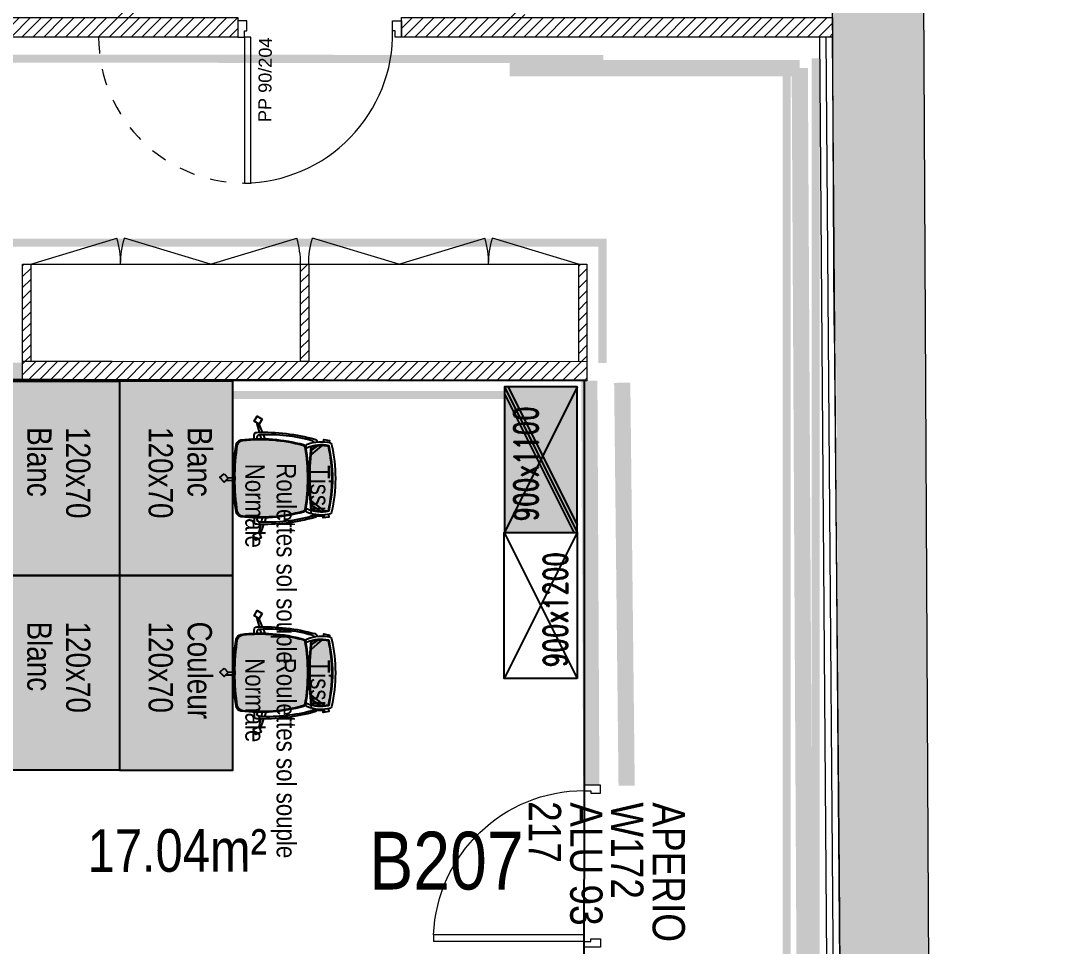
# Model space of a CAD drawing. Extents: x -29.7 to 23.3, y -8.6 to 57.6.
# Drawn here: x -14.15 to -7.77, y 49.02 to 54.73 of the extents above; entities that cross this region are included whole.
import ezdxf
from ezdxf.enums import TextEntityAlignment as Align

# ---------------------------------------------------------------- set-up
doc = ezdxf.new("R2010")
doc.units = 0
doc.header["$LTSCALE"] = 0.001
for name, pattern in [('AXES2', [28.575, 19.05, -3.175, 3.175, -3.175]), ('CACHE', [0.375, 0.25, -0.125]), ('CACHE2', [4.7625, 3.175, -1.5875]), ('CONTINU', [0]), ('HIDDEN', [9.525, 6.35, -3.175]), ('HIDDEN2', [0.1875, 0.125, -0.0625])]:
    doc.linetypes.add(name, pattern=pattern)
doc.layers.get('0').update_dxf_attribs({"lineweight": 5})
for name, color, linetype in [('01-STR_MACONNERIE_HACH', 252, 'Continuous'), ('A-Etiq_Mob', 7, 'Continuous'), ('A-Etiquettes', 7, 'Continuous'), ('A-legende', 7, 'Continuous'), ('A-mobilier', 252, 'Continuous'), ('A-MobilierAQ', 7, 'Continuous'), ('A-num pièce', 1, 'Continuous')]:
    doc.layers.add(name, color=color, linetype=linetype)
for name, color, linetype, lineweight in [('02-CL HACH PLATRE', 6, 'Continuous', 5), ('02-ISOLATION', 6, 'ISOLATION', 5), ('A-portes', 7, 'Continuous', 9)]:
    doc.layers.add(name, color=color, linetype=linetype, lineweight=lineweight)
for name, color, linetype, true_color in [('A-cote', 7, 'Continuous', 0x425746), ('A-MOQUETTE', 7, 'Continuous', 0xe5ecff), ('A-signalétique', 7, 'Continuous', 0x666666), ('A-vitré', 7, 'Continuous', 0x61becc), ('couleur siege', 1, 'Continuous', 0xff0000)]:
    doc.layers.add(name, color=color, linetype=linetype, true_color=true_color)
doc.layers.add('A-projet', color=7, linetype='Continuous', lineweight=5, true_color=0x5b6280)
doc.styles.add('ROMAND', font='romand__.ttf', dxfattribs={"width": 0.7})
doc.styles.get("Standard").update_dxf_attribs({"font": 'ARIALN.TTF'})
doc.linetypes.add('ISOLATION', pattern='A,0.00254,-2.54,[134,ltypeshp.shx,S=2.54,R=0,X=-2.54,Y=0],-5.08,[134,ltypeshp.shx,S=2.54,R=180,X=2.54,Y=0],-2.54', length=10.16254)

# ---------------------------------------------------------------- blocks, each defined once
blk = doc.blocks.new('chaise')
at = {"layer": 'A-mobilier', "ltscale": 0.1, "true_color": 0xc7c8ca}
h = blk.add_hatch(color=9, dxfattribs=at)
h.dxf.hatch_style = 1
h.paths.add_polyline_path([(0.2715, 0.4556, 0.30076), (0.2358, 0.4895, 0.043342), (0.0082, 0.5092, 0.043342), (-0.2194, 0.4895, 0.300759), (-0.2552, 0.4556, 0.09791), (-0.2229, 0.027, 0.292085), (-0.2069, 0.0126, 0.040929), (0.0082, -0.005, 0.040929), (0.2232, 0.0126, 0.292085), (0.2392, 0.027, 0.09791)])
h.paths.add_polyline_path([(0.159, -0.0239, 0.015765), (0.0082, -0.0177, 0.016739), (-0.152, -0.0246), (-0.1896, -0.0691), (-0.2181, -0.1033, 0.040824), (-0.2135, -0.1418, 0.054873), (0.0082, -0.1666, 0.054873), (0.2298, -0.1418, 0.02252), (0.2331, -0.1206), (0.2189, -0.1014)])
h.paths.add_polyline_path([(0.1912, -0.0264, 0.003373), (0.159, -0.0239), (0.2189, -0.1014), (0.2331, -0.1206, 0.02535), (0.2346, -0.0966)])
h.paths.add_polyline_path([(0.2255, -0.0296, 0.0036), (0.1912, -0.0264), (0.2346, -0.0966, 0.0714)])
h.paths.add_polyline_path([(-0.152, -0.0246, 0.003505), (-0.1854, -0.0274), (-0.196, -0.0428), (-0.2174, -0.0745, 0.030269), (-0.2181, -0.1033), (-0.1896, -0.0691)])
h.paths.add_polyline_path([(-0.1854, -0.0274, 0.002494), (-0.2092, -0.0296, 0.048116), (-0.2174, -0.0745), (-0.196, -0.0428)], flags=17)
at = {"layer": 'A-mobilier'}
for p, q in [((0.004, 0.5092), (0.0064, 0.5428)), ((0.0216, 0.5582), (0.0229, 0.5092)), ((-0.2624, 0.3653), (-0.2871, 0.3653)), ((0.2787, 0.3653), (0.3035, 0.3653)), ((-0.3737, 0.3493), (-0.3075, 0.3301)), ((-0.3078, 0.3082), (-0.3629, 0.3302)), ((-0.2919, 0.3255), (-0.2834, 0.3231)), ((-0.2629, 0.3453), (-0.2718, 0.3453)), ((0.3093, 0.2929), (0.2787, 0.2819)), ((0.2793, 0.3453), (0.2882, 0.3453)), ((0.2794, 0.3097), (0.3086, 0.3167)), ((0.324, 0.3205), (0.3784, 0.3337)), ((0.3978, 0.3247), (0.3241, 0.2982)), ((-0.2416, -0.0656), (-0.2409, -0.0656)), ((-0.1896, -0.0691), (-0.2193, -0.1048)), ((-0.2174, -0.0745), (-0.196, -0.0428)), ((0.258, -0.0656), (0.2572, -0.0656)), ((0.2331, -0.1206), (0.2189, -0.1014))]:
    blk.add_line(p, q, dxfattribs=at)
at = {"layer": 'A-mobilier', "linetype": 'HIDDEN'}
for p, q in [((-0.2627, 0.2897), (-0.2927, 0.3021)), ((-0.2834, 0.3231), (-0.2632, 0.3171)), ((-0.196, -0.0428), (-0.1854, -0.0274)), ((-0.152, -0.0246), (-0.1896, -0.0691)), ((0.2189, -0.1014), (0.159, -0.0239)), ((0.1912, -0.0264), (0.2346, -0.0966))]:
    blk.add_line(p, q, dxfattribs=at)
at = {"layer": 'A-mobilier'}
for points in [[(-0.0236, 0.5701), (0.0064, 0.5428), (0.034, 0.572), (0.003, 0.5998)], [(-0.3982, 0.3102), (-0.3631, 0.331), (-0.3829, 0.3656), (-0.418, 0.3448)], [(0.3951, 0.3712), (0.3784, 0.3337), (0.4152, 0.3167), (0.4319, 0.3542)]]:
    blk.add_lwpolyline(points, close=True, dxfattribs=at)
for points in [[(-0.2428, -0.1092), (-0.2592, -0.1129), (-0.2503, -0.1525), (-0.2373, -0.1499)], [(0.2547, -0.145), (0.2745, -0.1474), (0.2795, -0.1069), (0.2594, -0.1049)]]:
    blk.add_lwpolyline(points, dxfattribs=at)
for centre, radius, start, end in [((-0.0186, -0.6869), 1.1836, 88.70463, 100.02355), ((0.0082, -0.8109), 1.3202, 89.99999, 99.92701), ((0.0082, -0.8109), 1.3202, 80.07299, 90.00001), ((0.0349, -0.6869), 1.1836, 79.97645, 91.29537), ((0.8449, 0.323), 1.1081, 173.12775, 195.49585), ((0.8449, 0.323), 1.1031, 173.73867, 195.3268), ((-0.2117, 0.4455), 0.0447, 99.9272, 166.88346), ((-0.203, 0.4342), 0.0495, 115.9014, 169.32984), ((-0.8286, 0.323), 1.1031, 344.6732, 6.26133), ((0.2281, 0.4455), 0.0447, 13.11654, 80.0728), ((-0.8286, 0.323), 1.1081, 344.50415, 6.87225), ((0.2193, 0.4342), 0.0495, 10.67016, 64.0986), ((-0.2871, 0.3453), 0.02, 90, 178.21972), ((0.3035, 0.3453), 0.02, 1.78028, 90), ((1.0389, 0.3041), 1.3467, 178.21972, 195.28216), ((0.8419, 0.2723), 1.135, 177.27806, 195.5028), ((-0.2718, 0.3253), 0.02, 90, 177.27806), ((-0.8256, 0.2723), 1.135, 344.4972, 2.72194), ((-1.0226, 0.3041), 1.3467, 344.71784, 1.78028), ((0.2882, 0.3253), 0.02, 2.72194, 90), ((-0.2071, -0.0076), 0.02, 80.75547, 159.0187), ((0.0196, -0.0945), 0.2428, 156.87025, 192.22581), ((-0.2036, 0.0323), 0.02, 195.49585, 260.6251), ((-0.1997, 0.0368), 0.02, 195.3268, 260.76651), ((0.0082, 1.3151), 1.3202, 260.6251, 270.00001), ((-0.1856, -0.0076), 0.02, 114.77846, 159.0187), ((0.0082, 1.3151), 1.3152, 260.76651, 270.00001), ((0.0082, 1.3151), 1.3152, 269.99999, 279.23349), ((0.0082, 1.3151), 1.3202, 269.99999, 279.3749), ((0.2019, -0.0076), 0.02, 20.9813, 65.22154), ((0.216, 0.0368), 0.02, 279.23349, 344.6732), ((-0.0032, -0.0945), 0.2428, 347.77419, 23.12975), ((0.2235, -0.0076), 0.02, 20.9813, 99.24453), ((0.22, 0.0323), 0.02, 279.3749, 344.50415), ((-0.2409, -0.0456), 0.02, 195.28216, 270), ((-0.2325, -0.0257), 0.02, 195.5028, 252.72935), ((0.0196, -0.0945), 0.2628, 159.0187, 193.9621), ((0.0196, -0.0945), 0.2378, 164.15559, 191.46034), ((0.0306, -2.412), 2.3994, 90.53628, 95.82876), ((0.0306, -2.412), 2.3944, 90.5374, 95.7482), ((-0.0143, -2.412), 2.3994, 84.17124, 89.46372), ((-0.0143, -2.412), 2.3944, 84.2518, 89.4626), ((-0.0032, -0.0945), 0.2378, 348.53966, 15.84441), ((-0.0032, -0.0945), 0.2628, 346.0379, 20.9813), ((0.2489, -0.0257), 0.02, 287.27065, 344.4972), ((0.2572, -0.0456), 0.02, 270, 344.71784), ((-0.2198, -0.1455), 0.02, 218.58905, 257.03355), ((0.01, 0.8526), 1.0442, 257.03355, 269.90038), ((0.01, 0.8526), 1.0242, 257.15462, 269.89843), ((0.01, 0.8526), 1.0192, 257.33463, 269.89793), ((0.0064, 0.8526), 1.0192, 270.10207, 282.66537), ((0.0064, 0.8526), 1.0242, 270.10157, 282.84538), ((0.0064, 0.8526), 1.0442, 270.09962, 282.96645), ((0.2362, -0.1455), 0.02, 282.96645, 321.41095)]:
    blk.add_arc(centre, radius, start, end, dxfattribs=at)
blk = doc.blocks.new('SiègeT1')
at = {"layer": 'couleur siege', "true_color": 0x8a6689}
for points in [[(-0.1936, 0.2235), (-0.0769, 0.2096), (0.0385, 0.2124), (0.1553, 0.2166), (0.1984, 0.2222), (0.2025, 0.2444), (0.2039, 0.282), (0.2012, 0.321), (0.1233, 0.3376), (0.0385, 0.3432), (-0.0227, 0.3446), (-0.0977, 0.3376), (-0.1492, 0.3307), (-0.1964, 0.3223), (-0.202, 0.3001), (-0.2006, 0.2653)], [(-0.2076, -0.2358), (-0.225, -0.2195), (-0.2335, -0.1968), (-0.2363, -0.14), (-0.2381, -0.076), (-0.2337, -0.0116), (-0.2278, 0.0448), (-0.218, 0.1023), (-0.2107, 0.1321), (-0.2013, 0.169), (-0.1966, 0.1769), (-0.184, 0.18), (-0.1205, 0.1883), (-0.0494, 0.1934), (0.0091, 0.1953), (0.0767, 0.1926), (0.1322, 0.1879), (0.1685, 0.1829), (0.1909, 0.1794), (0.1994, 0.1771), (0.2037, 0.1728), (0.2071, 0.1636), (0.2187, 0.1148), (0.2315, 0.0452), (0.2373, -0.0047), (0.2408, -0.0627), (0.2412, -0.1049), (0.2396, -0.159), (0.2364, -0.1973), (0.2345, -0.2097), (0.2289, -0.2196), (0.2221, -0.2289), (0.2135, -0.2344), (0.2067, -0.2363), (0.1752, -0.2419), (0.1139, -0.248), (0.0509, -0.2511), (-0.0505, -0.2518), (-0.1259, -0.2474), (-0.1911, -0.2375)]]:
    blk.add_hatch(color=8, dxfattribs=at).paths.add_polyline_path(points)
at = {"extrusion": (0, 0, -1), "xscale": 0.8999999999999986, "yscale": 0.8999999999999986, "zscale": -0.9, "rotation": 180}
blk.add_blockref('chaise', (0.0055, 0.195), dxfattribs=at)
at = {"layer": 'A-Etiq_Mob', "style": 'ROMAND', "width": 0.7}
for tag, p in [('FINITION', (-0.0791, 0.1775)), ('PIETEMENT', (-0.0914, -0.031)), ('ASSISE', (-0.0883, -0.2242)), ('COULEUR', (-0.1036, -0.4236))]:
    blk.add_attdef(tag, p, '', height=0.15, dxfattribs=at)
blk = doc.blocks.new('Poste127Couleur')
at = {"transparency": 33554582}
h = blk.add_hatch(color=256, dxfattribs=at)
h.dxf.hatch_style = 1
h.set_gradient(color1=(169, 83, 160), color2=(255, 246, 230), tint=1, name='CURVED')
h.paths.add_polyline_path([(0, 0.7029), (0, 0.0029), (1.2, 0.0029), (1.2, 0.7029)])
blk.add_lwpolyline([(0, 0.7), (0, 0), (1.2, 0), (1.2, 0.7)], close=True)
at = {"layer": 'A-Etiq_Mob'}
for tag, p in [('STRATIFIE', (0.2839, 0.4213)), ('DIM', (0.2839, 0.1804))]:
    blk.add_attdef(tag, p, '', height=0.15, dxfattribs=at)
blk = doc.blocks.new('Poste127')
at = {"transparency": 33554582}
h = blk.add_hatch(color=256, dxfattribs=at)
h.dxf.hatch_style = 1
h.set_gradient(color1=(199, 200, 202), color2=(255, 246, 230), tint=1, name='CURVED')
h.paths.add_polyline_path([(0, 0.7), (0, 0), (1.2, 0), (1.2, 0.7)])
blk.add_lwpolyline([(0, 0.7), (0, 0), (1.2, 0), (1.2, 0.7)], close=True)
at = {"layer": 'A-Etiq_Mob'}
for tag, p in [('FINITION', (0.2839, 0.4213)), ('DIM', (0.2839, 0.1804))]:
    blk.add_attdef(tag, p, '', height=0.15, dxfattribs=at)
blk = doc.blocks.new('PORTE-GA')
at = {"linetype": 'Continuous'}
blk.add_line((0, 0), (-0.288, 0.958), dxfattribs=at)
at = {"color": 0, "linetype": 'ByBlock'}
blk.add_arc((0, 0), 1, 89.9989, 106.7229, dxfattribs=at)
blk = doc.blocks.new('Xref-R2-2018-11')
at = {"layer": '01-STR_MACONNERIE_HACH'}
h = blk.add_hatch(color=256, dxfattribs=at)
h.dxf.hatch_style = 1
h.paths.add_polyline_path([(-4.8363, 16.1362), (-4.9363, 16.1359), (-4.9462, 15.8059), (-5.0161, 15.8057), (-5.0159, 15.7255), (-4.9319, 15.7259), (-4.9317, 15.6516), (-4.6691, 15.6523), (-4.6688, 15.5755), (-3.7055, 15.5847), (-3.7063, 15.6647), (-3.6126, 15.6656), (-3.6172, 16.1397)], flags=17)
h.paths.add_polyline_path([(-7.9249, 16.1937), (-9.3388, 16.2164), (-9.3116, 17.9162), (-7.8977, 17.8935)], flags=16)
h.paths.add_polyline_path([(-13.2482, 17.2726), (-13.2464, 17.3552), (-13.3263, 17.357), (-13.3286, 17.2587), (-13.3914, 17.2601), (-13.399, 16.927), (-13.5079, 16.93), (-13.5407, 15.475), (-12.3781, 15.4852), (-12.0987, 15.4925), (-12.1006, 15.595), (-11.7951, 15.5972), (-11.7955, 15.6515), (-11.7051, 15.6521), (-11.7057, 15.7321), (-11.7961, 15.7315), (-11.7999, 16.2732), (-12.6407, 16.2672), (-12.6184, 17.2584)])
h.paths.add_polyline_path([(-13.0837, 23.8771), (-13.0822, 23.9408), (-13.2422, 23.9444), (-13.2676, 22.8193), (-13.1076, 22.8157), (-13.1066, 22.8601), (-12.4368, 22.845), (-12.4138, 23.862)])
h.paths.add_polyline_path([(-13.016, 26.8788), (-13.0148, 26.9286), (-13.1748, 26.9322), (-13.2002, 25.8042), (-13.0403, 25.8006), (-13.0392, 25.8466), (-12.3694, 25.8315), (-12.3461, 26.8637)])
h.paths.add_polyline_path([(-12.9482, 29.884), (-12.9471, 29.9305), (-13.1071, 29.9341), (-13.1322, 28.82), (-12.9723, 28.8164), (-12.9713, 28.8583), (-12.3015, 28.8432), (-12.2783, 29.8689)])
h.paths.add_polyline_path([(-12.8806, 32.8798), (-12.8796, 32.9264), (-13.0395, 32.93), (-13.0646, 31.8192), (-12.9046, 31.8156), (-12.9037, 31.8566), (-12.2339, 31.8415), (-12.2108, 32.8647)])
h.paths.add_polyline_path([(-13.1757, 42.1486), (-13.1742, 42.2141), (-13.2342, 42.2154), (-13.2359, 42.1394), (-13.3233, 42.1414), (-13.3318, 41.7646), (-13.2931, 41.7637), (-13.2999, 41.4604), (-13.3792, 41.4622), (-13.3847, 41.2176), (-13.4102, 41.2182), (-13.432, 40.2525), (-13.4065, 40.252), (-13.412, 40.0099), (-13.3327, 40.0081), (-13.3396, 39.6996), (-13.3783, 39.7005), (-13.3867, 39.3303), (-13.2993, 39.3284), (-13.3014, 39.2386), (-13.2414, 39.2373), (-13.24, 39.2993), (-12.971, 39.2932), (-12.9067, 42.1425)])
h.paths.add_polyline_path([(-13.1347, 46.6268), (-13.1367, 46.5375), (-13.2241, 46.5395), (-13.2326, 46.1627), (-13.1939, 46.1618), (-13.2006, 45.8651), (-13.2799, 45.8669), (-13.2853, 45.6271), (-13.3107, 45.6276), (-13.3327, 44.6525), (-13.3073, 44.652), (-13.3129, 44.4021), (-13.2336, 44.4003), (-13.2405, 44.0948), (-13.2792, 44.0957), (-13.2875, 43.7255), (-13.2002, 43.7235), (-13.2024, 43.6246), (-13.1425, 43.6232), (-13.141, 43.6882), (-12.8996, 43.6827), (-12.8349, 46.5519), (-13.0763, 46.5574), (-13.0747, 46.6254)])
h.paths.add_polyline_path([(-6.3235, 34.2169), (-6.3179, 30.636), (-5.7888, 30.6368), (-5.7741, 34.2147)])
h.paths.add_polyline_path([(-6.3257, 35.6169), (-6.3251, 35.2569), (-5.7699, 35.2547), (-5.7684, 35.6147)])
edge = h.paths.add_edge_path()
edge.add_line((-7.8766, 36.2078), (-7.7966, 36.2078))
edge.add_line((-7.7966, 36.2078), (-7.7963, 36.3246))
edge.add_line((-7.7963, 36.3246), (-7.7163, 36.3248))
edge.add_line((-7.7163, 36.3248), (-7.7283, 36.8738))
edge.add_line((-7.7283, 36.8738), (-13.0219, 37.0365))
edge.add_line((-13.0219, 37.0365), (-13.0057, 37.7536))
edge.add_line((-13.0057, 37.7536), (-13.2747, 37.7596))
edge.add_line((-13.2747, 37.7596), (-13.273, 37.8352))
edge.add_line((-13.273, 37.8352), (-13.333, 37.8366))
edge.add_line((-13.333, 37.8366), (-13.3351, 37.7414))
edge.add_line((-13.3351, 37.7414), (-13.4225, 37.7434))
edge.add_line((-13.4225, 37.7434), (-13.431, 37.3661))
edge.add_line((-13.431, 37.3661), (-13.3923, 37.3652))
edge.add_line((-13.3923, 37.3652), (-13.3992, 37.0577))
edge.add_line((-13.3992, 37.0577), (-13.4785, 37.0594))
edge.add_line((-13.4785, 37.0594), (-13.4841, 36.8129))
edge.add_line((-13.4841, 36.8129), (-13.506, 36.8134))
edge.add_line((-13.506, 36.8134), (-13.5297, 35.7616))
edge.add_line((-13.5297, 35.7616), (-13.5078, 35.7611))
edge.add_line((-13.5078, 35.7611), (-13.5152, 35.4315))
edge.add_line((-13.5152, 35.4315), (-12.9834, 35.4195))
edge.add_line((-12.9834, 35.4195), (-12.997, 34.8163))
edge.add_line((-12.997, 34.8163), (-12.837, 34.8127))
edge.add_line((-12.837, 34.8127), (-12.8362, 34.8493))
edge.add_line((-12.8362, 34.8493), (-12.1664, 34.8342))
edge.add_line((-12.1664, 34.8342), (-12.1332, 36.3038))
edge.add_line((-12.1332, 36.3038), (-7.8766, 36.2078))
h.paths.add_polyline_path([(-8.1556, 18.2823), (-8.7208, 18.295), (-9.3638, 18.3095), (-9.3668, 18.1789), (-9.6581, 18.1823), (-9.7008, 16.2882), (-10.3204, 16.2838), (-10.3165, 15.7421), (-10.3949, 15.7415), (-10.3943, 15.6615), (-10.3159, 15.6621), (-10.3155, 15.6077), (-9.9822, 15.6101), (-9.9726, 15.5062), (-6.7867, 15.5342), (-6.7871, 15.6462), (-6.4325, 15.6472), (-6.4327, 15.7216), (-6.3239, 15.7219), (-6.3241, 15.8019), (-6.3862, 15.8033), (-6.3875, 16.2452), (-7.6275, 16.2416), (-7.6204, 16.6863), (-7.917, 16.691), (-7.9037, 17.5162), (-7.6071, 17.5114), (-7.5949, 18.2713), (-7.8534, 18.2755)])
h.paths.add_polyline_path([(-9.6944, 50.2634), (-6.3821, 50.2825), (-6.3821, 49.8725), (-6.3725, 48.1925), (-6.4118, 48.0823), (-6.3997, 45.9823), (-6.3956, 45.9823), (-6.3949, 45.8823), (-6.3891, 45.8823), (-6.3708, 42.7024), (-6.3703, 42.7024), (-6.3696, 42.6024), (-6.3703, 42.6024), (-6.3251, 36.8307), (-6.3896, 36.8327), (-6.3868, 36.3268), (-6.3268, 36.3269), (-6.3265, 36.1569), (-5.7662, 36.1546), (-5.7633, 36.865), (-5.7886, 36.8655), (-5.8621, 50.7197), (-13.1704, 50.6776), (-13.2395, 47.6321), (-13.1995, 47.6306), (-13.2061, 47.3381), (-13.1187, 47.3361), (-13.1214, 47.2163), (-13.0614, 47.215), (-13.06, 47.2768), (-12.8186, 47.2718), (-12.7609, 47.9057), (-12.7739, 50.1556), (-10.9139, 50.1664), (-10.9145, 50.2634)])
edge = h.paths.add_edge_path()
edge.add_line((-5.735, 19.5587), (-6.3004, 19.5578))
edge.add_line((-6.3004, 19.5578), (-6.3001, 19.317))
edge.add_line((-6.3001, 19.317), (-6.3002, 19.317))
edge.add_line((-6.3002, 19.317), (-6.3, 19.197))
edge.add_line((-6.3, 19.197), (-6.2999, 19.197))
edge.add_line((-6.2999, 19.197), (-6.2991, 18.712))
edge.add_line((-6.2991, 18.712), (0.0215, 18.7303))
edge.add_line((0.0215, 18.7303), (0.4515, 18.7316))
edge.add_line((0.4515, 18.7316), (0.4487, 18.425))
edge.add_line((0.4487, 18.425), (0.4326, 16.6851))
edge.add_line((0.4326, 16.6851), (0.4277, 16.1496))
edge.add_line((0.4277, 16.1496), (-0.0023, 16.1497))
edge.add_line((-0.0023, 16.1497), (-0.2072, 16.1496))
edge.add_line((-0.2072, 16.1496), (-0.2038, 15.7924))
edge.add_line((-0.2038, 15.7924), (-1.0234, 15.7846))
edge.add_line((-1.0234, 15.7846), (-1.0231, 15.6904))
edge.add_line((-1.0231, 15.6904), (-1.1501, 15.6892))
edge.add_line((-1.1501, 15.6892), (-1.1493, 15.6092))
edge.add_line((-1.1493, 15.6092), (-1.1023, 15.6097))
edge.add_line((-1.1023, 15.6097), (-1.1021, 15.5676))
edge.add_line((-1.1021, 15.5676), (-0.9148, 15.565))
edge.add_line((-0.9148, 15.565), (-0.9332, 14.2458))
edge.add_line((-0.9332, 14.2458), (0.2856, 14.1815))
edge.add_line((0.2856, 14.1815), (0.5987, 14.6647))
edge.add_line((0.5987, 14.6647), (0.8714, 14.6528))
edge.add_line((0.8714, 14.6528), (1.1057, 14.6698))
edge.add_arc((1.2745, 16.7823), 2.1193, 265.43029, 301.27092)
edge.add_arc((40.798, -48.2968), 74.0214, 121.070384, 121.270916, ccw=False)
edge.add_line((2.5963, 15.105), (3.1685, 15.5334))
edge.add_line((3.1685, 15.5334), (0.2855, 19.3723))
edge.add_line((0.2855, 19.3723), (-0.7597, 19.3933))
edge.add_line((-0.7597, 19.3933), (-0.747, 22.1412))
edge.add_line((-0.747, 22.1412), (-5.8429, 22.1646))
edge.add_line((-5.8429, 22.1646), (-5.7972, 28.5606))
edge.add_line((-5.7972, 28.5606), (-5.7934, 29.5132))
edge.add_line((-5.7934, 29.5132), (-6.3161, 29.5169))
edge.add_line((-6.3161, 29.5169), (-6.302, 20.5478))
edge.add_line((-6.302, 20.5478), (-5.7305, 20.5487))
edge.add_line((-5.7305, 20.5487), (-5.7272, 21.2645))
edge.add_line((-5.7272, 21.2645), (-5.527, 21.2636))
edge.add_line((-5.527, 21.2636), (-5.5256, 21.5889))
edge.add_line((-5.5256, 21.5889), (-1.3239, 21.5696))
edge.add_line((-1.3239, 21.5696), (-1.3337, 19.4285))
edge.add_line((-1.3337, 19.4285), (-4.7156, 19.444))
edge.add_line((-4.7156, 19.444), (-4.7149, 19.584))
edge.add_line((-4.7149, 19.584), (-5.1149, 19.5859))
edge.add_line((-5.1149, 19.5859), (-5.1156, 19.4459))
edge.add_line((-5.1156, 19.4459), (-5.7355, 19.4487))
edge.add_line((-5.7355, 19.4487), (-5.735, 19.5587))
at = {"layer": '02-CL HACH PLATRE', "lineweight": 13, "transparency": 33554687}
h = blk.add_hatch(dxfattribs=at)
h.set_pattern_fill('ANSI31', color=256, scale=0.015)
h.paths.add_polyline_path([(-6.4107, 47.88), (-9.0707, 47.88), (-9.0707, 47.78), (-9.0707, 47.759), (-6.41, 47.759)])
h.paths.add_polyline_path([(-8.3137, 48.4031), (-8.4137, 48.4025), (-8.4139, 48.4425), (-8.3739, 48.4427), (-8.374, 48.4577, -0.016207), (-8.434, 48.4584), (-8.4307, 47.88), (-8.3107, 47.88)])
h.paths.add_polyline_path([(-8.3239, 50.1813), (-8.4439, 50.1806), (-8.441, 49.6674), (-8.441, 49.6674), (-8.441, 49.6673), (-8.4395, 49.4131), (-8.3195, 49.4138)])
h.paths.add_polyline_path([(-10.7339, 50.1674), (-10.8539, 50.1667), (-10.8496, 49.4142), (-10.7499, 49.4148), (-10.7296, 49.4149)])
h = blk.add_hatch(dxfattribs=at)
h.set_pattern_fill('ANSI31', color=256, scale=0.015)
h.paths.add_polyline_path([(-10.7237, 48.4042), (-10.8437, 48.4035), (-10.8407, 47.88), (-10.7207, 47.88)])
h.paths.add_polyline_path([(-10.6176, 47.88), (-12.7632, 47.88), (-12.7742, 47.7594), (-10.6192, 47.7591)])
h.paths.add_polyline_path([(-10.0807, 47.88), (-10.6176, 47.88), (-10.6192, 47.7591), (-10.0807, 47.759)])
h = blk.add_hatch(dxfattribs=at)
h.set_pattern_fill('ANSI31', color=256, scale=0.015)
h.paths.add_polyline_path([(-11.3599, 46.3589), (-11.4099, 46.3589), (-11.4099, 45.7589), (-11.3599, 45.7589)])
h.paths.add_polyline_path([(-7.9273, 46.359), (-7.9773, 46.359), (-7.9773, 45.7577), (-7.9273, 45.7577)])
h = blk.add_hatch(dxfattribs=at)
h.set_pattern_fill('ANSI31', color=256, scale=0.015)
h.paths.add_polyline_path([(-9.6939, 46.3587), (-9.6439, 46.3587), (-9.6439, 45.7585), (-9.6939, 45.7585)])
h = blk.add_hatch(dxfattribs=at)
h.set_pattern_fill('ANSI31', color=256, scale=0.015)
h.paths.add_polyline_path([(-7.9273, 45.7577), (-10.6447, 45.7588), (-10.6462, 45.6387), (-7.9273, 45.6377)])
h.paths.add_polyline_path([(-10.6447, 45.7588), (-10.8599, 45.7589), (-11.4099, 45.7589), (-11.4099, 45.6389), (-10.6462, 45.6387)])
for p, q in [((-5.7886, 36.8655), (-5.8621, 50.7197)), ((-6.3997, 45.9823), (-6.4118, 48.0823)), ((-6.3703, 42.6024), (-6.3251, 36.8307))]:
    blk.add_line(p, q)
at = {"linetype": 'Continuous'}
blk.add_line((-11.3599, 46.3585), (-7.9778, 46.3589), dxfattribs=at)
at = {"linetype": 'CONTINU'}
for points in [[(-12.7632, 47.88), (-10.0807, 47.88), (-10.0807, 47.759), (-12.7742, 47.7594)], [(-10.0257, 47.8591), (-10.0807, 47.8591), (-10.0807, 47.7591), (-10.0407, 47.7591), (-10.0407, 47.7991), (-10.0257, 47.7991), (-10.0257, 47.8591)], [(-9.1257, 47.8591), (-9.0707, 47.8591), (-9.0707, 47.7591), (-9.1107, 47.7591), (-9.1107, 47.7991), (-9.1257, 47.7991), (-9.1257, 47.8591)], [(-9.0707, 47.88), (-6.4107, 47.88), (-6.41, 47.759), (-9.0707, 47.759)], [(-10.0007, 47.7591), (-10.0407, 47.7591), (-10.0407, 46.8591), (-10.0007, 46.8591)]]:
    blk.add_lwpolyline(points, close=True, dxfattribs=at)
at = {"linetype": 'Continuous'}
for points in [[(-11.4099, 45.7589), (-11.4099, 46.3589), (-11.3599, 46.3589), (-11.3599, 45.7589)], [(-7.9773, 45.7577), (-7.9773, 46.359), (-7.9273, 46.359), (-7.9273, 45.7577)]]:
    blk.add_lwpolyline(points, dxfattribs=at)
for points in [[(-9.6939, 46.3587), (-9.6439, 46.3587), (-9.6439, 45.7585), (-9.6939, 45.7585)], [(-10.8599, 45.7589), (-7.9273, 45.7577), (-7.9273, 45.6377), (-11.4099, 45.6389), (-11.4099, 45.7589)]]:
    blk.add_lwpolyline(points, close=True, dxfattribs=at)
blk.add_lwpolyline([(-6.3997, 45.9823), (-6.3703, 42.6024)])
at = {"linetype": 'CONTINU'}
blk.add_arc((-10.0514, 47.7849), 0.9259, 270.66487, 0.8794, dxfattribs=at)
at = {"linetype": 'HIDDEN2', "ltscale": 1.2}
blk.add_arc((-10.0407, 47.7591), 0.9, 180, 272.54732, dxfattribs=at)
at = {"layer": '02-ISOLATION', "linetype": 'Continuous'}
for points in [[(-6.382, 20.5477), (-6.3961, 29.5168), (-6.3978, 30.6358), (-6.4035, 34.2168), (-6.4051, 35.2568), (-6.4057, 35.617), (-6.4035, 36.1563), (-6.4053, 36.2468), (-6.4664, 36.2467), (-6.4701, 36.9152), (-6.4057, 36.9132), (-6.4893, 47.759)], [(-6.302, 20.5478), (-6.3161, 29.5169), (-6.3178, 30.636), (-6.3235, 34.2169), (-6.3251, 35.2569), (-6.3257, 35.6169), (-6.3265, 36.1569), (-6.3268, 36.3269), (-6.3868, 36.3268), (-6.3896, 36.8327), (-6.3251, 36.8307), (-6.41, 47.759)]]:
    blk.add_lwpolyline(points, dxfattribs=at)
at = {"layer": '02-ISOLATION', "linetype": 'ISOLATION', "ltscale": 0.004}
blk.add_lwpolyline([(-6.3635, 36.1566), (-6.366, 36.2869), (-6.4266, 36.2868), (-6.4298, 36.8739), (-6.3654, 36.872), (-6.45, 47.7587)], dxfattribs=at)
at = {"linetype": 'Continuous'}
for p, xscale, yscale, zscale, rotation in [((-11.3599, 46.3589), 0.5553536036495335, 0.5553536036495335, 0.5553536036495335, 269.9661499140179), ((-10.2492, 46.3589), -0.5553536036495335, 0.5553536036495336, 0.5553536036495336, 90.03385008598207), ((-10.2492, 46.3589), 0.5553536036495335, 0.5553536036495335, 0.5553536036495335, 269.9661499140179), ((-9.0885, 46.3589), -0.5553544348888502, 0.5553544348888505, 0.5553544348888505, 90.03385008598207), ((-9.0885, 46.3589), 0.5553544348888503, 0.5553544348888503, 0.5553544348888503, 269.9661499140179), ((-7.9778, 46.3589), -0.5553544348888502, 0.5553544348888505, 0.5553544348888505, 90.03385008598207)]:
    blk.add_blockref('PORTE-GA', p, dxfattribs=dict(at, xscale=xscale, yscale=yscale, zscale=zscale, rotation=rotation))
at = {"insert": (-9.9555, 47.2355), "char_height": 0.08, "width": 1.472401, "attachment_point": 1, "rotation": 89.50124}
blk.add_mtext('{\\fArial|b0|i0|c0|p34;PP 90/204}', dxfattribs=at)
blk = doc.blocks.new('armoire90Réhausse')
at = {"true_color": 0xfdedc9}
h = blk.add_hatch(color=254, dxfattribs=at)
h.dxf.hatch_style = 1
h.paths.add_polyline_path([(0, 0.45), (0, 0), (0.9, 0), (0.9, 0.45)])
blk.add_lwpolyline([(0, 0.45), (0, 0), (0.9, 0), (0.9, 0.45)], close=True)
for points in [[(0.9, 0), (0, 0.45)], [(0.9, 0.45), (0, 0)], [(0.8553, 0.45), (0, 0.0224)], [(0.9, 0.4276), (0.0447, 0)]]:
    blk.add_lwpolyline(points)
at = {"layer": 'A-Etiq_Mob', "style": 'ROMAND', "width": 0.7}
for tag, p in [('DIMENSION', (0.0684, 0.2418)), ('FINITION', (0.0684, 0.0013)), ('PORTES', (0.0684, -0.2391))]:
    blk.add_attdef(tag, p, '', height=0.15, dxfattribs=at)
blk = doc.blocks.new('armoire90')
blk.add_lwpolyline([(0, 0.45), (0, 0), (0.9, 0), (0.9, 0.45)], close=True)
for points in [[(0.9, 0), (0, 0.45)], [(0.9, 0.45), (0, 0)]]:
    blk.add_lwpolyline(points)
at = {"layer": 'A-Etiq_Mob', "style": 'ROMAND', "width": 0.7}
for tag, p in [('DIMENSION', (0.0684, 0.2418)), ('FINITION', (0.0684, 0.0013)), ('PORTES', (0.0684, -0.2391))]:
    blk.add_attdef(tag, p, '', height=0.15, dxfattribs=at)
blk = doc.blocks.new('P_93100')
for p, q in [((0.425, 0.93), (0.465, 0.93)), ((0.425, 0), (0.425, 0.93)), ((0.465, 0), (0.465, 0.93)), ((-0.5, -0.1), (-0.5, 0)), ((-0.5, 0), (-0.465, 0)), ((-0.465, 0), (-0.465, -0.04)), ((0.425, 0), (0.465, 0)), ((0.465, 0), (0.465, -0.04)), ((0.5, 0), (0.465, 0)), ((0.5, -0.1), (0.5, 0)), ((-0.465, -0.04), (-0.45, -0.04)), ((-0.45, -0.04), (-0.45, -0.1)), ((0.465, -0.04), (0.45, -0.04)), ((0.45, -0.04), (0.45, -0.1)), ((-0.45, -0.1), (-0.5, -0.1)), ((0.45, -0.1), (0.5, -0.1))]:
    blk.add_line(p, q)
blk.add_arc((0.465, 0), 0.9309, 92.46282, 180)

msp = doc.modelspace()

# ---------------------------------------------------------------- linework, layer by layer
at = {"layer": 'A-legende', "linetype": 'CACHE', "ltscale": 2000, "const_width": 0.05}
for points in [[(-15.3032, 54.4999), (-15.4177, 52.6866), (-14.2357, 52.7278), (-14.2403, 53.3601), (-10.555, 53.3601), (-10.555, 52.6173)], [(-10.5486, 54.4925), (-15.1937, 54.4966)]]:
    msp.add_lwpolyline(points, dxfattribs=at)
at = {"layer": 'A-legende', "color": 39, "linetype": 'CACHE2', "ltscale": 100, "true_color": 0x663d19, "const_width": 0.05}
msp.add_lwpolyline([(-9.4176, 27.451), (-9.4176, 54.4731)], dxfattribs=at)
at = {"layer": 'A-legende', "color": 151, "linetype": 'CACHE', "ltscale": 2000, "true_color": 0xa4b6e5, "const_width": 0.05}
msp.add_lwpolyline([(-9.2384, 27.4745), (-9.2384, 54.4966)], dxfattribs=at)
at = {"layer": 'A-legende', "color": 205, "linetype": 'CACHE', "ltscale": 2000, "true_color": 0x8546b9, "const_width": 0.05}
msp.add_lwpolyline([(-15.42, 52.4203), (-10.8808, 52.4203)], dxfattribs=at)
at = {"layer": 'A-MOQUETTE'}
msp.add_lwpolyline([(-10.6652, 52.5083), (-15.4996, 52.515), (-15.6388, 46.3447), (-10.6684, 46.3519)], close=True, dxfattribs=at)
at = {"layer": 'A-projet', "const_width": 0.1}
msp.add_lwpolyline([(-14.1343, 52.5685), (-15.5785, 52.5649)], dxfattribs=at)
at = {"layer": 'A-signalétique', "color": 1, "linetype": 'AXES2', "ltscale": 50, "true_color": 0xff0000, "const_width": 0.1}
msp.add_lwpolyline([(-9.3371, 54.4372), (-11.1267, 54.4372)], dxfattribs=at)
at = {"layer": 'A-signalétique', "color": 253, "linetype": 'AXES2', "ltscale": 50, "true_color": 0x999999, "const_width": 0.1}
msp.add_lwpolyline([(-9.3371, 54.4372), (-9.1933, 27.4915)], dxfattribs=at)
at = {"layer": 'A-signalétique', "color": 1, "linetype": 'CACHE', "ltscale": 2000, "true_color": 0xff0000, "const_width": 0.1}
msp.add_lwpolyline([(-10.4058, 50.0091), (-10.4329, 52.4952)], dxfattribs=at)
at = {"layer": 'A-vitré', "const_width": 0.1}
msp.add_lwpolyline([(-10.6238, 50.0136), (-10.6362, 52.5073)], dxfattribs=at)

# ---------------------------------------------------------------- block references
at = {"layer": 'A-mobilier', "ltscale": 0.1}
ref = msp.add_blockref('Poste127', (-13.5367, 52.5054), dxfattribs=dict(at, xscale=-1, rotation=90))
ref.add_attrib('STRATIFIE', 'Blanc', (-14.1056, 52.2215), dxfattribs={"layer": 'A-Etiq_Mob', "ltscale": 0.1, "height": 0.15, "rotation": 270})
ref.add_attrib('DIM', '120x70', (-13.8651, 52.2215), dxfattribs={"layer": 'A-Etiq_Mob', "ltscale": 0.1, "height": 0.15, "rotation": 270})
ref = msp.add_blockref('Poste127', (-13.5367, 52.5054), dxfattribs=dict(at, rotation=270))
ref.add_attrib('STRATIFIE', 'Blanc', (-13.1154, 52.2215), dxfattribs={"layer": 'A-Etiq_Mob', "ltscale": 0.1, "height": 0.15, "rotation": 270})
ref.add_attrib('DIM', '120x70', (-13.3563, 52.2215), dxfattribs={"layer": 'A-Etiq_Mob', "ltscale": 0.1, "height": 0.15, "rotation": 270})
at = {"layer": 'A-mobilier'}
ref = msp.add_blockref('SiègeT1', (-12.571, 51.9073), dxfattribs=dict(at, rotation=270))
ref.add_attrib('FINITION', 'Tissu', dxfattribs={"layer": 'A-Etiq_Mob', "height": 0.12, "rotation": 270}).set_placement((-12.3935, 51.9864), align=Align.BOTTOM_LEFT)
ref.add_attrib('ASSISE', 'Normale', dxfattribs={"layer": 'A-Etiq_Mob', "height": 0.12, "rotation": 270}).set_placement((-12.7952, 51.9956), align=Align.BOTTOM_LEFT)
ref.add_attrib('PIETEMENT', 'Roulettes sol souple', dxfattribs={"layer": 'A-Etiq_Mob', "height": 0.12, "rotation": 270}).set_placement((-12.602, 51.9986), align=Align.BOTTOM_LEFT)
at = {"layer": 'A-mobilier', "ltscale": 0.1}
ref = msp.add_blockref('Poste127', (-13.5367, 51.3054), dxfattribs=dict(at, xscale=-1, rotation=90))
ref.add_attrib('STRATIFIE', 'Blanc', (-14.1056, 51.0215), dxfattribs={"layer": 'A-Etiq_Mob', "ltscale": 0.1, "height": 0.15, "rotation": 270})
ref.add_attrib('DIM', '120x70', (-13.8651, 51.0215), dxfattribs={"layer": 'A-Etiq_Mob', "ltscale": 0.1, "height": 0.15, "rotation": 270})
at = {"layer": 'A-mobilier', "ltscale": 0.1, "rotation": 270}
msp.add_blockref('Poste127Couleur', (-13.5367, 51.3054), dxfattribs=at).add_auto_attribs({'STRATIFIE': 'Couleur', 'DIM': '120x70'})
at = {"layer": 'A-mobilier'}
ref = msp.add_blockref('SiègeT1', (-12.571, 50.7073), dxfattribs=dict(at, rotation=270))
ref.add_attrib('FINITION', 'Tissu', dxfattribs={"layer": 'A-Etiq_Mob', "height": 0.12, "rotation": 270}).set_placement((-12.3935, 50.7864), align=Align.BOTTOM_LEFT)
ref.add_attrib('ASSISE', 'Normale', dxfattribs={"layer": 'A-Etiq_Mob', "height": 0.12, "rotation": 270}).set_placement((-12.7952, 50.7956), align=Align.BOTTOM_LEFT)
ref.add_attrib('PIETEMENT', 'Roulettes sol souple', dxfattribs={"layer": 'A-Etiq_Mob', "height": 0.12, "rotation": 270}).set_placement((-12.602, 50.7986), align=Align.BOTTOM_LEFT)
at = {"layer": 'A-MobilierAQ', "ltscale": 0.1, "rotation": 90}
msp.add_blockref('armoire90Réhausse', (-10.7102, 51.571), dxfattribs=at).add_auto_attribs({'DIMENSION': '900x1100'})
at = {"layer": 'A-MobilierAQ', "ltscale": 0.1}
ref = msp.add_blockref('armoire90', (-11.1618, 50.671), dxfattribs=dict(at, xscale=-1, rotation=270))
ref.add_attrib('DIMENSION', '900x1200', (-10.7701, 50.7393), dxfattribs={"layer": 'A-Etiq_Mob', "ltscale": 0.1, "height": 0.15, "rotation": 90, "style": 'ROMAND', "width": 0.7})
at = {"layer": 'A-portes', "ltscale": 0.01}
ref = msp.add_blockref('P_93100', (-10.6677, 49.5128), dxfattribs=dict(at, xscale=-1, rotation=90))
ref.add_attrib('N°', '217', (-11.0096, 49.9133), dxfattribs={"layer": '0', "ltscale": 6, "height": 0.19924, "rotation": 270})
ref.add_attrib('NATURE/DIM', 'ALU 93', (-10.754, 49.9062), dxfattribs={"layer": 'A-Etiquettes', "ltscale": 6, "height": 0.19924, "rotation": 270})
ref.add_attrib('FINITION', 'W172', (-10.5017, 49.9062), dxfattribs={"layer": 'A-Etiquettes', "ltscale": 6, "height": 0.19924, "rotation": 270})
ref.add_attrib('FERMETURE', 'APERIO', (-10.2454, 49.9062), dxfattribs={"layer": 'A-Etiquettes', "ltscale": 6, "height": 0.19924, "rotation": 270})
at = {"layer": 'A-projet'}
msp.add_blockref('Xref-R2-2018-11', (-2.7243, 6.8689), dxfattribs=at)

# ---------------------------------------------------------------- texts
at = {"layer": 'A-cote', "color": 30, "insert": (-13.7328, 49.74), "char_height": 0.26331, "attachment_point": 1, "rotation": 0.07922}
msp.add_mtext_dynamic_manual_height_columns('17.04m²', width=1.219524, gutter_width=12.5, heights=[0], dxfattribs=at)
at = {"layer": 'A-num pièce', "ltscale": 0.1, "insert": (-11.9952, 49.7246), "char_height": 0.3565, "attachment_point": 1}
msp.add_mtext_dynamic_manual_height_columns('B207', width=1.298453, gutter_width=12.5, heights=[0], dxfattribs=at)

doc.saveas('drawing.dxf')
